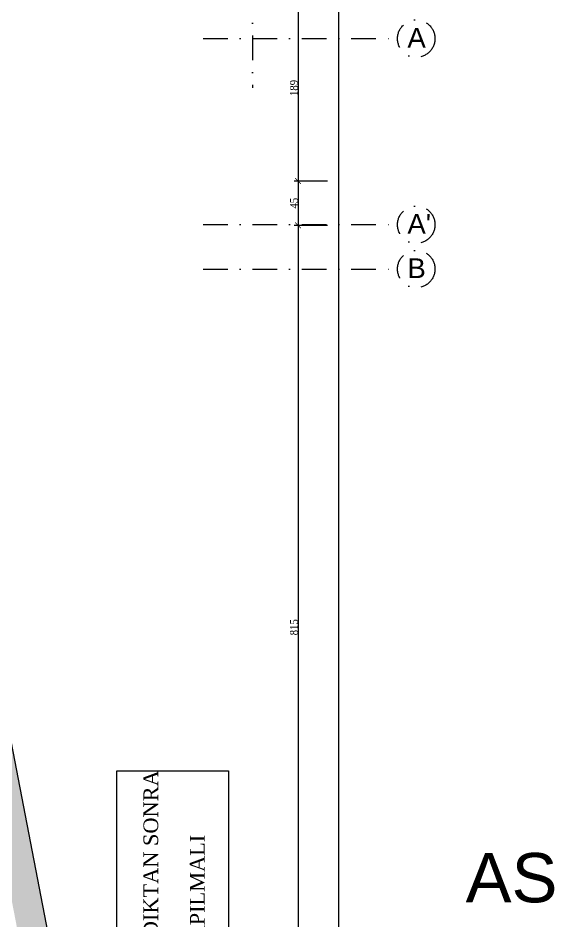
# Model space of a CAD drawing. Header units: millimetres. Extents: x -29311 to -3405, y 28913 to 42880.
# Drawn here: x -5733 to -5191, y 31558 to 32474 of the extents above; entities that cross this region are included whole.
import ezdxf
from ezdxf.enums import TextEntityAlignment as Align

# ---------------------------------------------------------------- set-up
doc = ezdxf.new("R2010")
doc.units = ezdxf.units.MM
doc.linetypes.add('DASHDOT', pattern=[1, 0.5, -0.25, 0, -0.25])
doc.linetypes.add('DASHDOT2', pattern=[0.5, 0.25, -0.125, 0, -0.125])
for name, color, linetype in [('A-AKS', 57, 'DASHDOT'), ('A-AKS.', 57, 'DASHDOT2'), ('A-BA', 1, 'Continuous'), ('A-YAZI', 136, 'Continuous'), ('yazı1', 7, 'Continuous')]:
    doc.layers.add(name, color=color, linetype=linetype)
for name, color, linetype, lineweight in [('olcu-plan', 7, 'Continuous', 20), ('tarama-betonarme', 252, 'Continuous', 13), ('TES_SU', 150, 'Continuous', 25)]:
    doc.layers.add(name, color=color, linetype=linetype, lineweight=lineweight)
doc.styles.get("Standard").update_dxf_attribs({"font": 'arial.ttf'})
doc.styles.add('text1', font='arial.ttf')
doc.styles.add('YAZ-50', font='times.ttf', dxfattribs={"width": 0.9})
doc.dimstyles.new('1-50-plan', dxfattribs={"dimtxt": 8, "dimasz": 6, "dimexe": 4, "dimexo": 4, "dimgap": 0.00625, "dimtad": 1, "dimdec": 0, "dimrnd": 0.0005, "dimzin": 9, "dimdsep": 46, "dimtxsty": 'YAZ-50', "dimblk": 'ARCHTICK', "dimcen": 0.025, "dimdle": 4, "dimadec": 0, "dimazin": 0, "dimtfac": 1, "dimtdec": 0, "dimtmove": 0, "dimatfit": 3, "dimfxl": 30, "dimfxlon": 1, "dimarcsym": 0})

# ---------------------------------------------------------------- blocks, each defined once
blk = doc.blocks.new('_ArchTick')
at = {"color": 0, "linetype": 'ByBlock', "const_width": 0.15}
blk.add_lwpolyline([(-0.5, -0.5), (0.5, 0.5)], dxfattribs=at)
blk = doc.blocks.new('*D235')
at = {"layer": 'DEFPOINTS', "color": 0, "transparency": 16777216}
for p in [(-5290.94, 32497.29), (-5448.91, 32308.55), (-5296.58, 32308.55)]:
    blk.add_point(p, dxfattribs=at)
at = {"layer": 'olcu-plan', "color": 0, "lineweight": -2, "transparency": 16777216}
for p, q in [((-5418.91, 32497.29), (-5452.91, 32497.29)), ((-5448.91, 32501.29), (-5448.91, 32304.55)), ((-5418.91, 32308.55), (-5452.91, 32308.55))]:
    blk.add_line(p, q, dxfattribs=at)
at = {"layer": 'olcu-plan', "color": 0, "lineweight": -2, "transparency": 16777216, "xscale": 6, "yscale": 6, "zscale": 6}
for p, rotation in [((-5448.91, 32497.29), 90), ((-5448.91, 32308.55), 270)]:
    blk.add_blockref('_ArchTick', p, dxfattribs=dict(at, rotation=rotation))
at = {"layer": 'olcu-plan', "color": 0, "transparency": 16777216, "insert": (-5453, 32402.92), "char_height": 8, "attachment_point": 5, "rotation": 90, "style": 'YAZ-50'}
blk.add_mtext('189', dxfattribs=at)
blk = doc.blocks.new('*D236')
at = {"layer": 'DEFPOINTS', "color": 0, "transparency": 16777216}
for p in [(-5296.58, 32308.55), (-5448.91, 32263.55), (-5290.7, 32263.55)]:
    blk.add_point(p, dxfattribs=at)
at = {"layer": 'olcu-plan', "color": 0, "lineweight": -2, "transparency": 16777216}
for p, q in [((-5418.91, 32308.55), (-5452.91, 32308.55)), ((-5448.91, 32312.55), (-5448.91, 32259.55)), ((-5418.91, 32263.55), (-5452.91, 32263.55))]:
    blk.add_line(p, q, dxfattribs=at)
at = {"layer": 'olcu-plan', "color": 0, "lineweight": -2, "transparency": 16777216, "xscale": 6, "yscale": 6, "zscale": 6}
for p, rotation in [((-5448.91, 32308.55), 90), ((-5448.91, 32263.55), 270)]:
    blk.add_blockref('_ArchTick', p, dxfattribs=dict(at, rotation=rotation))
at = {"layer": 'olcu-plan', "color": 0, "transparency": 16777216, "insert": (-5452.99, 32286.05), "char_height": 8, "attachment_point": 5, "rotation": 90, "style": 'YAZ-50'}
blk.add_mtext('45', dxfattribs=at)
blk = doc.blocks.new('*D237')
at = {"layer": 'DEFPOINTS', "color": 0, "transparency": 16777216}
for p in [(-5290.7, 32263.55), (-5448.91, 31448.16), (-5239.52, 31448.16)]:
    blk.add_point(p, dxfattribs=at)
at = {"layer": 'olcu-plan', "color": 0, "lineweight": -2, "transparency": 16777216}
for p, q in [((-5418.91, 32263.55), (-5452.91, 32263.55)), ((-5448.91, 32267.55), (-5448.91, 31444.16)), ((-5418.91, 31448.16), (-5452.91, 31448.16))]:
    blk.add_line(p, q, dxfattribs=at)
at = {"layer": 'olcu-plan', "color": 0, "lineweight": -2, "transparency": 16777216, "xscale": 6, "yscale": 6, "zscale": 6}
for p, rotation in [((-5448.91, 32263.55), 90), ((-5448.91, 31448.16), 270)]:
    blk.add_blockref('_ArchTick', p, dxfattribs=dict(at, rotation=rotation))
at = {"layer": 'olcu-plan', "color": 0, "transparency": 16777216, "insert": (-5452.99, 31855.85), "char_height": 8, "attachment_point": 5, "rotation": 90, "style": 'YAZ-50'}
blk.add_mtext('815', dxfattribs=at)
blk = doc.blocks.new('*D242')
at = {"layer": 'DEFPOINTS', "color": 0, "transparency": 16777216}
for p in [(-5448.91, 32497.29), (-5407.56, 32497.29), (-5448.91, 30392.35)]:
    blk.add_point(p, dxfattribs=at)
at = {"layer": 'olcu-plan', "color": 0, "lineweight": -2, "transparency": 16777216}
for p, q in [((-5437.56, 32497.29), (-5403.56, 32497.29)), ((-5407.56, 30388.35), (-5407.56, 32501.29)), ((-5437.56, 30392.35), (-5403.56, 30392.35))]:
    blk.add_line(p, q, dxfattribs=at)
at = {"layer": 'olcu-plan', "color": 0, "lineweight": -2, "transparency": 16777216, "xscale": 6, "yscale": 6, "zscale": 6}
for p, rotation in [((-5407.56, 32497.29), 90), ((-5407.56, 30392.35), 270)]:
    blk.add_blockref('_ArchTick', p, dxfattribs=dict(at, rotation=rotation))
at = {"layer": 'olcu-plan', "color": 0, "transparency": 16777216, "insert": (-5411.64, 31444.82), "char_height": 8, "attachment_point": 5, "rotation": 90, "style": 'YAZ-50'}
blk.add_mtext('2105', dxfattribs=at)
blk = doc.blocks.new('AKS')
at = {"layer": 'A-AKS.', "ltscale": 100}
for p, q in [((5256.59, 2308.38), (5256.59, 2054.95)), ((5206.59, 2104.95), (5403.78, 2104.95)), ((5206.59, 1916.2), (5403.78, 1916.2)), ((5206.59, 1871.2), (5403.78, 1871.2))]:
    blk.add_line(p, q, dxfattribs=at)
for centre in [(5422.78, 2104.95), (5422.78, 1916.2), (5422.78, 1871.2)]:
    blk.add_circle(centre, 19, dxfattribs=at)
at = {"layer": 'A-AKS.', "ltscale": 100, "char_height": 20, "width": 18.8945, "attachment_point": 1, "style": 'text1'}
for s, insert in [('A', (5413.83, 2115.77)), ("A'", (5413.83, 1927.03)), ('B', (5413.83, 1882.03))]:
    blk.add_mtext(s, dxfattribs=dict(at, insert=insert))

msp = doc.modelspace()

# ---------------------------------------------------------------- hatches: boundary and pattern name
at = {"layer": 'tarama-betonarme'}
h = msp.add_hatch(dxfattribs=at)
h.set_pattern_fill('ANSI35', color=256, scale=25, style=0)
h.set_pattern_definition([(45, (-57572.966, 45834.01), (-4.4194174, 4.4194174), []), (45, (-57568.547, 45834.01), (-4.4194174, 4.4194174), [7.8125, -1.5625, 0, -1.5625])])
h.paths.add_polyline_path([(-10481.78, 30484.04), (-10717.69, 32291.44), (-5913.13, 32477.67), (-5531.42, 30501.63)], flags=16)
h.paths.add_polyline_path([(-10508.1, 30453.95), (-10751.69, 32320.15), (-5888.56, 32508.65), (-5495.1, 30471.76)])

# ---------------------------------------------------------------- linework, layer by layer
at = {"layer": 'A-BA'}
msp.add_line((-5495.1, 30471.76), (-5888.56, 32508.65), dxfattribs=at)
msp.add_line((-5495.1, 30471.76), (-5888.56, 32508.65), dxfattribs=at)
at = {"layer": 'TES_SU'}
msp.add_lwpolyline([(-5632.88, 31710.16), (-5519.39, 31710.16), (-5519.39, 31195.3), (-5632.88, 31195.3)], close=True, dxfattribs=at)

# ---------------------------------------------------------------- block references
at = {"layer": 'A-AKS'}
msp.add_blockref('AKS', (-10751.69, 30348.07), dxfattribs=at)

# ---------------------------------------------------------------- texts
at = {"layer": 'A-YAZI', "style": 'YAZ-50'}
for s, p in [('SOĞUK ODA KURULUMU  YAPILDIKTAN SONRA', (-5590.84, 31452.37)), ('İZALASYON + SERAMİK YAPILMALI', (-5543.64, 31452.37))]:
    msp.add_text(s, height=15, rotation=90, dxfattribs=at).set_placement(p, align=Align.CENTER)
at = {"layer": 'yazı1', "insert": (-5278.77, 31626.8), "char_height": 50, "width": 1514.585, "attachment_point": 1}
msp.add_mtext('ASMAKAT DEPO 2. BODRUM KAT', dxfattribs=at)

# ---------------------------------------------------------------- dimensions: what is measured, and where the dimension line sits
at = {"layer": 'olcu-plan'}
for base, p1, p2, picture, middle in [((-5448.91, 32308.55), (-5290.94, 32497.29), (-5296.58, 32308.55), '*D235', (-5453, 32402.92)), ((-5407.56, 32497.29), (-5448.91, 30392.35), (-5448.91, 32497.29), '*D242', (-5411.64, 31444.82)), ((-5448.91, 32263.55), (-5296.58, 32308.55), (-5290.7, 32263.55), '*D236', (-5452.99, 32286.05)), ((-5448.91, 31448.16), (-5290.7, 32263.55), (-5239.52, 31448.16), '*D237', (-5452.99, 31855.85))]:
    dim = msp.add_linear_dim(base=base, p1=p1, p2=p2, angle=90, dimstyle='1-50-plan', dxfattribs=at)
    dim.commit()
    dim.dimension.update_dxf_attribs({"geometry": picture, "text_midpoint": middle})

doc.saveas('drawing.dxf')
